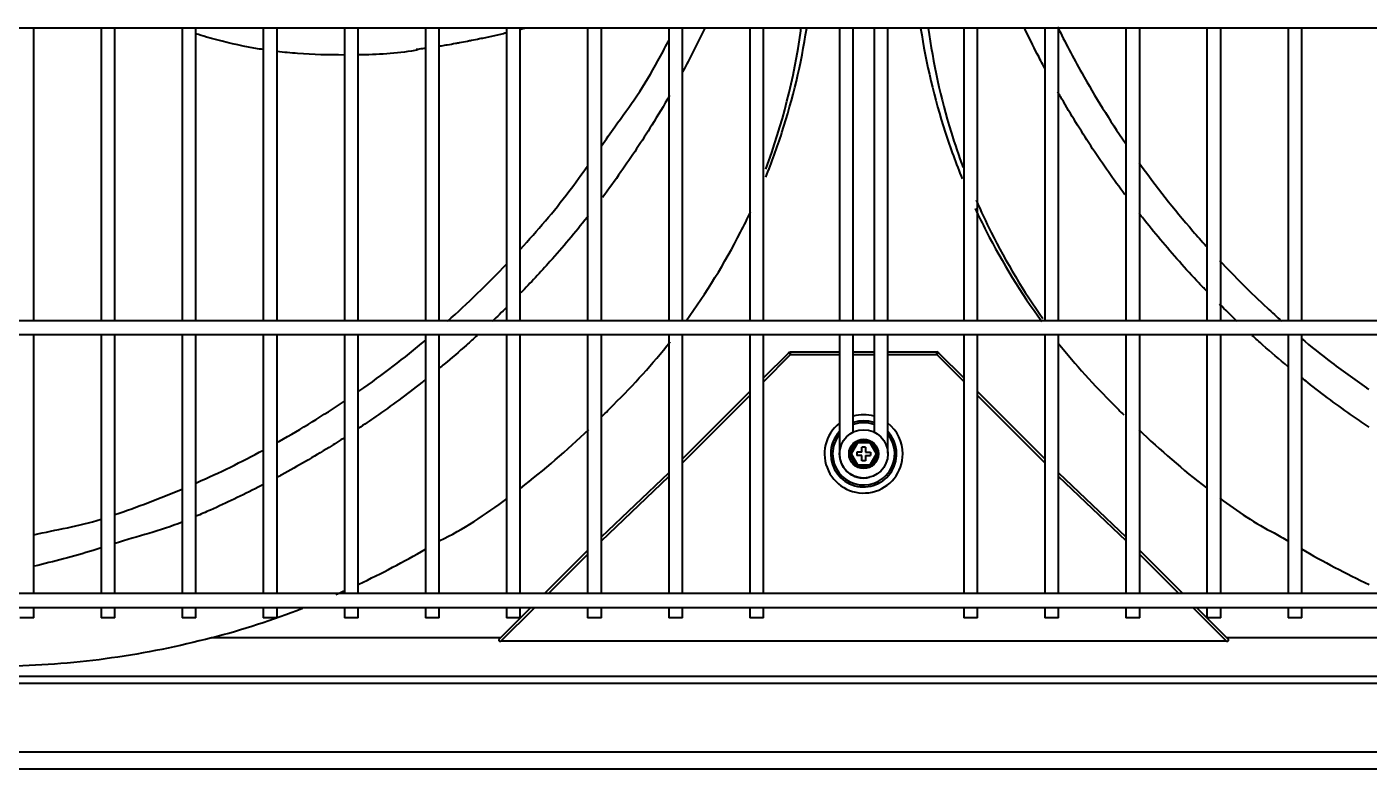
# Model space of a CAD drawing. Extents: x 58467 to 79089, y -33726 to -17391.
# Drawn here: x 72312.96 to 72351.85, y -20301.97 to -20280.47 of the extents above; entities that cross this region are included whole.
import ezdxf

# ---------------------------------------------------------------- set-up
doc = ezdxf.new("R2010")
doc.units = 0
doc.header["$LTSCALE"] = 100
doc.layers.add('+ENTE-ST-DOSEME USTU KONDDRENAJ', color=110, linetype='DOSEMEUSTUKONDENSDRENAJ_LINE', lineweight=40)
doc.linetypes.add('DOSEMEUSTUKONDENSDRENAJ_LINE', pattern='A,300,-40,["CD",Standard,S=15,R=0,X=-35,Y=-7.5],0', length=340)

# ---------------------------------------------------------------- blocks, each defined once
blk = doc.blocks.new('2. KAT SAĞ')
at = {"color": 3}
for p, q in [((54065.897, -32981.586, -3.539), (54184.259, -32981.586, -3.539)), ((54100.965, -32990.064, -3.539), (54100.965, -32981.586, -3.539)), ((54102.914, -32981.586, -3.539), (54102.914, -32990.064, -3.539)), ((54103.314, -32990.064, -3.539), (54103.314, -32981.586, -3.539)), ((54105.264, -32981.586, -3.539), (54105.264, -32990.064, -3.539)), ((54105.664, -32990.064, -3.539), (54105.664, -32981.586, -3.539)), ((54107.613, -32981.586, -3.539), (54107.613, -32990.064, -3.539)), ((54108.013, -32990.064, -3.539), (54108.013, -32981.586, -3.539)), ((54109.963, -32981.586, -3.539), (54109.963, -32990.064, -3.539)), ((54110.363, -32990.064, -3.539), (54110.363, -32981.586, -3.539)), ((54112.313, -32981.586, -3.539), (54112.313, -32990.064, -3.539)), ((54112.713, -32990.064, -3.539), (54112.713, -32981.586, -3.539)), ((54114.662, -32981.586, -3.539), (54114.662, -32990.064, -3.539)), ((54115.062, -32990.064, -3.539), (54115.062, -32981.586, -3.539)), ((54117.012, -32981.586, -3.539), (54117.012, -32990.064, -3.539)), ((54117.412, -32990.064, -3.539), (54117.412, -32981.586, -3.539)), ((54119.362, -32981.586, -3.539), (54119.362, -32990.064, -3.539)), ((54119.762, -32990.064, -3.539), (54119.762, -32981.586, -3.539)), ((54121.711, -32981.586, -3.539), (54121.711, -32990.064, -3.539)), ((54122.111, -32990.064, -3.539), (54122.111, -32981.586, -3.539)), ((54124.311, -32981.586, -3.539), (54124.311, -32990.065, -3.539)), ((54124.711, -32990.065, -3.539), (54124.711, -32981.586, -3.539)), ((54125.311, -32981.586, -3.539), (54125.311, -32990.064, -3.539)), ((54125.711, -32990.064, -3.539), (54125.711, -32981.586, -3.539)), ((54127.91, -32981.586, -3.539), (54127.91, -32990.064, -3.539)), ((54128.31, -32990.064, -3.539), (54128.31, -32981.586, -3.539)), ((54130.26, -32981.586, -3.539), (54130.26, -32990.064, -3.539)), ((54130.66, -32990.064, -3.539), (54130.66, -32981.586, -3.539)), ((54132.61, -32981.586, -3.539), (54132.61, -32990.064, -3.539)), ((54133.01, -32990.064, -3.539), (54133.01, -32981.586, -3.539)), ((54134.959, -32981.586, -3.539), (54134.959, -32990.064, -3.539)), ((54135.359, -32990.064, -3.539), (54135.359, -32981.586, -3.539)), ((54137.309, -32981.586, -3.539), (54137.309, -32990.064, -3.539)), ((54137.709, -32990.064, -3.539), (54137.709, -32981.586, -3.539)), ((54184.259, -32990.065, -3.539), (54065.897, -32990.065, -3.539)), ((54065.897, -32990.465, -3.539), (54184.259, -32990.465, -3.539)), ((54100.965, -32997.969, -3.539), (54100.965, -32990.464, -3.539)), ((54102.914, -32990.464, -3.539), (54102.914, -32997.969, -3.539)), ((54103.314, -32997.969, -3.539), (54103.314, -32990.464, -3.539)), ((54105.264, -32990.464, -3.539), (54105.264, -32997.969, -3.539)), ((54105.664, -32997.969, -3.539), (54105.664, -32990.464, -3.539)), ((54107.613, -32990.464, -3.539), (54107.613, -32997.969, -3.539)), ((54108.013, -32997.969, -3.539), (54108.013, -32990.464, -3.539)), ((54109.963, -32990.464, -3.539), (54109.963, -32997.969, -3.539)), ((54110.363, -32997.969, -3.539), (54110.363, -32990.464, -3.539)), ((54112.313, -32990.464, -3.539), (54112.313, -32997.969, -3.539)), ((54112.713, -32997.969, -3.539), (54112.713, -32990.464, -3.539)), ((54114.662, -32990.464, -3.539), (54114.662, -32997.969, -3.539)), ((54115.062, -32997.969, -3.539), (54115.062, -32990.464, -3.539)), ((54117.012, -32990.464, -3.539), (54117.012, -32997.969, -3.539)), ((54117.412, -32997.969, -3.539), (54117.412, -32990.464, -3.539)), ((54119.362, -32990.464, -3.539), (54119.362, -32997.969, -3.539)), ((54119.762, -32997.969, -3.539), (54119.762, -32990.464, -3.539)), ((54121.711, -32990.464, -3.539), (54121.711, -32997.969, -3.539)), ((54122.111, -32997.969, -3.539), (54122.111, -32990.464, -3.539)), ((54124.311, -32990.465, -3.539), (54124.311, -32992.738, -3.539)), ((54124.711, -32992.738, -3.539), (54124.711, -32990.465, -3.539)), ((54125.311, -32990.464, -3.539), (54125.311, -32991.599, -3.539)), ((54125.711, -32991.599, -3.539), (54125.711, -32990.464, -3.539)), ((54127.91, -32990.464, -3.539), (54127.91, -32997.969, -3.539)), ((54128.31, -32997.969, -3.539), (54128.31, -32990.464, -3.539)), ((54130.26, -32990.464, -3.539), (54130.26, -32997.969, -3.539)), ((54130.66, -32997.969, -3.539), (54130.66, -32990.464, -3.539)), ((54132.61, -32990.464, -3.539), (54132.61, -32997.969, -3.539)), ((54133.01, -32997.969, -3.539), (54133.01, -32990.464, -3.539)), ((54134.959, -32990.464, -3.539), (54134.959, -32997.969, -3.539)), ((54135.359, -32997.969, -3.539), (54135.359, -32990.464, -3.539)), ((54137.309, -32990.464, -3.539), (54137.309, -32997.969, -3.539)), ((54137.709, -32997.969, -3.539), (54137.709, -32990.464, -3.539)), ((54122.111, -32991.718, -3.539), (54122.838, -32990.991, -3.539)), ((54122.111, -32991.831, -3.539), (54122.894, -32991.048, -3.539)), ((54122.894, -32991.048, -3.539), (54122.838, -32990.991, -3.539)), ((54122.894, -32990.968, -3.539), (54124.311, -32990.968, -3.539)), ((54122.894, -32991.048, -3.539), (54122.894, -32990.968, -3.539)), ((54122.894, -32991.048, -3.539), (54124.311, -32991.048, -3.539)), ((54124.711, -32990.968, -3.539), (54125.311, -32990.968, -3.539)), ((54124.711, -32991.048, -3.539), (54125.311, -32991.048, -3.539)), ((54125.711, -32990.968, -3.539), (54127.128, -32990.968, -3.539)), ((54125.711, -32991.048, -3.539), (54127.128, -32991.048, -3.539)), ((54127.128, -32991.048, -3.539), (54127.128, -32990.968, -3.539)), ((54127.184, -32990.991, -3.539), (54127.128, -32991.048, -3.539)), ((54127.128, -32991.048, -3.539), (54127.91, -32991.83, -3.539)), ((54127.184, -32990.991, -3.539), (54127.91, -32991.717, -3.539)), ((54124.311, -32991.882, -3.539), (54124.311, -32992.247, -3.539)), ((54124.711, -32992.247, -3.539), (54124.711, -32991.882, -3.539)), ((54125.311, -32991.599, -3.539), (54125.311, -32991.882, -3.539)), ((54125.311, -32991.882, -3.539), (54125.311, -32992.247, -3.539)), ((54125.711, -32991.882, -3.539), (54125.711, -32991.599, -3.539)), ((54125.711, -32992.247, -3.539), (54125.711, -32991.882, -3.539)), ((54125.711, -32991.882, -3.539), (54125.711, -32991.882, -3.539)), ((54119.761, -32994.18, -3.539), (54121.711, -32992.231, -3.539)), ((54119.762, -32994.067, -3.539), (54121.711, -32992.118, -3.539)), ((54125.311, -32992.247, -3.539), (54125.311, -32992.53, -3.539)), ((54125.711, -32992.247, -3.539), (54125.711, -32992.247, -3.539)), ((54125.711, -32992.53, -3.539), (54125.711, -32992.247, -3.539)), ((54128.31, -32992.117, -3.539), (54130.26, -32994.067, -3.539)), ((54128.31, -32992.23, -3.539), (54130.26, -32994.18, -3.539)), ((54124.311, -32992.53, -3.539), (54124.311, -32993.909, -3.539)), ((54124.711, -32993.29, -3.539), (54124.711, -32992.53, -3.539)), ((54125.311, -32992.53, -3.539), (54125.311, -32993.29, -3.539)), ((54125.711, -32993.904, -3.539), (54125.711, -32992.53, -3.539)), ((54124.586, -32993.923, -3.539), (54124.799, -32993.555, -3.539)), ((54124.799, -32994.291, -3.539), (54124.586, -32993.923, -3.539)), ((54124.644, -32993.923, -3.539), (54124.586, -32993.923, -3.539)), ((54124.828, -32993.605, -3.539), (54124.644, -32993.923, -3.539)), ((54124.644, -32993.923, -3.539), (54124.828, -32994.241, -3.539)), ((54124.799, -32993.555, -3.539), (54125.224, -32993.555, -3.539)), ((54124.828, -32993.605, -3.539), (54124.799, -32993.555, -3.539)), ((54124.811, -32993.873, -3.539), (54124.811, -32993.973, -3.539)), ((54124.961, -32993.873, -3.539), (54124.811, -32993.873, -3.539)), ((54125.195, -32993.605, -3.539), (54124.828, -32993.605, -3.539)), ((54125.061, -32993.723, -3.539), (54124.961, -32993.723, -3.539)), ((54124.961, -32993.873, -3.539), (54124.961, -32993.723, -3.539)), ((54125.061, -32993.723, -3.539), (54125.061, -32993.873, -3.539)), ((54125.061, -32993.873, -3.539), (54125.211, -32993.873, -3.539)), ((54125.224, -32993.555, -3.539), (54125.195, -32993.605, -3.539)), ((54125.378, -32993.923, -3.539), (54125.195, -32993.605, -3.539)), ((54125.195, -32994.241, -3.539), (54125.378, -32993.923, -3.539)), ((54125.211, -32993.873, -3.539), (54125.211, -32993.973, -3.539)), ((54125.224, -32993.555, -3.539), (54125.436, -32993.923, -3.539)), ((54125.436, -32993.923, -3.539), (54125.224, -32994.291, -3.539)), ((54125.436, -32993.923, -3.539), (54125.378, -32993.923, -3.539)), ((54124.828, -32994.241, -3.539), (54124.799, -32994.291, -3.539)), ((54125.224, -32994.291, -3.539), (54124.799, -32994.291, -3.539)), ((54124.961, -32993.973, -3.539), (54124.811, -32993.973, -3.539)), ((54124.828, -32994.241, -3.539), (54125.195, -32994.241, -3.539)), ((54124.961, -32994.123, -3.539), (54124.961, -32993.973, -3.539)), ((54125.061, -32994.123, -3.539), (54124.961, -32994.123, -3.539)), ((54125.061, -32993.973, -3.539), (54125.061, -32994.123, -3.539)), ((54125.061, -32993.973, -3.539), (54125.211, -32993.973, -3.539)), ((54125.224, -32994.291, -3.539), (54125.195, -32994.241, -3.539)), ((54117.412, -32996.323, -3.539), (54119.362, -32994.467, -3.539)), ((54117.412, -32996.436, -3.539), (54119.362, -32994.58, -3.539)), ((54130.66, -32994.466, -3.539), (54132.609, -32996.322, -3.539)), ((54130.66, -32994.58, -3.539), (54132.61, -32996.435, -3.539)), ((54115.765, -32997.97, -3.539), (54117.012, -32996.723, -3.539)), ((54115.878, -32997.97, -3.539), (54117.012, -32996.836, -3.539)), ((54133.009, -32996.722, -3.539), (54134.257, -32997.97, -3.539)), ((54133.009, -32996.835, -3.539), (54134.144, -32997.97, -3.539)), ((54177.76, -32997.97, -3.539), (54072.305, -32997.97, -3.539)), ((54072.305, -32998.37, -3.539), (54177.76, -32998.37, -3.539)), ((54100.965, -32998.669, -3.539), (54100.965, -32998.369, -3.539)), ((54102.914, -32998.369, -3.539), (54102.914, -32998.669, -3.539)), ((54103.314, -32998.669, -3.539), (54103.314, -32998.369, -3.539)), ((54105.264, -32998.369, -3.539), (54105.264, -32998.669, -3.539)), ((54105.664, -32998.669, -3.539), (54105.664, -32998.369, -3.539)), ((54107.613, -32998.369, -3.539), (54107.613, -32998.669, -3.539)), ((54108.013, -32998.669, -3.539), (54108.013, -32998.369, -3.539)), ((54109.963, -32998.369, -3.539), (54109.963, -32998.669, -3.539)), ((54110.363, -32998.669, -3.539), (54110.363, -32998.369, -3.539)), ((54112.313, -32998.369, -3.539), (54112.313, -32998.669, -3.539)), ((54112.713, -32998.669, -3.539), (54112.713, -32998.369, -3.539)), ((54114.465, -32999.269, -3.539), (54115.365, -32998.369, -3.539)), ((54114.499, -32999.349, -3.539), (54115.478, -32998.369, -3.539)), ((54114.662, -32998.369, -3.539), (54114.662, -32998.669, -3.539)), ((54115.062, -32998.669, -3.539), (54115.062, -32998.369, -3.539)), ((54117.012, -32998.369, -3.539), (54117.012, -32998.669, -3.539)), ((54117.412, -32998.669, -3.539), (54117.412, -32998.369, -3.539)), ((54119.362, -32998.369, -3.539), (54119.362, -32998.669, -3.539)), ((54119.762, -32998.669, -3.539), (54119.762, -32998.369, -3.539)), ((54121.711, -32998.369, -3.539), (54121.711, -32998.669, -3.539)), ((54122.111, -32998.669, -3.539), (54122.111, -32998.369, -3.539)), ((54127.91, -32998.369, -3.539), (54127.91, -32998.669, -3.539)), ((54128.31, -32998.669, -3.539), (54128.31, -32998.369, -3.539)), ((54130.26, -32998.369, -3.539), (54130.26, -32998.669, -3.539)), ((54130.66, -32998.669, -3.539), (54130.66, -32998.369, -3.539)), ((54132.61, -32998.369, -3.539), (54132.61, -32998.669, -3.539)), ((54133.01, -32998.669, -3.539), (54133.01, -32998.369, -3.539)), ((54134.544, -32998.369, -3.539), (54135.524, -32999.349, -3.539)), ((54134.657, -32998.369, -3.539), (54135.557, -32999.269, -3.539)), ((54134.959, -32998.369, -3.539), (54134.959, -32998.669, -3.539)), ((54135.359, -32998.669, -3.539), (54135.359, -32998.369, -3.539)), ((54137.309, -32998.369, -3.539), (54137.309, -32998.669, -3.539)), ((54137.709, -32998.669, -3.539), (54137.709, -32998.369, -3.539)), ((54100.965, -32998.669, -3.539), (54100.565, -32998.669, -3.539)), ((54103.314, -32998.669, -3.539), (54102.914, -32998.669, -3.539)), ((54105.664, -32998.669, -3.539), (54105.264, -32998.669, -3.539)), ((54108.013, -32998.669, -3.539), (54107.613, -32998.669, -3.539)), ((54110.363, -32998.669, -3.539), (54109.963, -32998.669, -3.539)), ((54112.713, -32998.669, -3.539), (54112.313, -32998.669, -3.539)), ((54115.062, -32998.669, -3.539), (54114.662, -32998.669, -3.539)), ((54117.412, -32998.669, -3.539), (54117.012, -32998.669, -3.539)), ((54119.762, -32998.669, -3.539), (54119.362, -32998.669, -3.539)), ((54122.111, -32998.669, -3.539), (54121.711, -32998.669, -3.539)), ((54128.31, -32998.669, -3.539), (54127.91, -32998.669, -3.539)), ((54130.66, -32998.669, -3.539), (54130.26, -32998.669, -3.539)), ((54133.01, -32998.669, -3.539), (54132.61, -32998.669, -3.539)), ((54135.359, -32998.669, -3.539), (54134.959, -32998.669, -3.539)), ((54137.709, -32998.669, -3.539), (54137.309, -32998.669, -3.539)), ((54114.485, -32999.249, -3.539), (54106.115, -32999.249, -3.539)), ((54135.524, -32999.349, -3.539), (54114.499, -32999.349, -3.539)), ((54143.907, -32999.249, -3.539), (54135.537, -32999.249, -3.539)), ((54072.585, -33000.361, -3.539), (54177.438, -33000.361, -3.539)), ((54177.59, -33000.573, -3.539), (54072.432, -33000.573, -3.539)), ((54067.032, -33002.553, -3.539), (54183.081, -33002.553, -3.539)), ((54183.081, -33003.053, -3.539), (54067.032, -33003.053, -3.539))]:
    blk.add_line(p, q, dxfattribs=at)
for radius in [0.7, 0.425, 0.425]:
    blk.add_circle((54125.011, -32993.923, -3.539), radius, dxfattribs=at)
at = {"color": 3, "extrusion": (0, 0, -1)}
blk.add_arc((-54122.894, -32991.048, 3.539), 0.08, 45, 90, dxfattribs=at)
at = {"color": 3}
for centre, radius, start, end in [((54127.128, -32991.048, -3.539), 0.08, 45, 90), ((54125.011, -32993.923, -3.539), 1.133, 128.1431, 0), ((54125.011, -32993.923, -3.539), 1.133, 74.6607, 105.3394), ((54125.011, -32993.923, -3.539), 0.956, 71.7356, 108.2642), ((54125.011, -32993.923, -3.539), 0.9, 70.5432, 109.4569), ((54125.011, -32993.923, -3.539), 1.133, 0, 51.8625), ((54125.011, -32993.923, -3.539), 0.956, 180, 42.9805), ((54125.011, -32993.923, -3.539), 0.956, 137.0194, 180), ((54125.011, -32993.923, -3.539), 0.9, 180, 38.9644), ((54125.011, -32993.923, -3.539), 0.9, 141.0412, 180)]:
    blk.add_arc(centre, radius, start, end, dxfattribs=at)
for centre, major_axis, start_param, end_param in [((54114.579, -32999.269, -3.539), (-0.137, -0.057), -0.785398, 0.785398), ((54135.444, -32999.269, -3.539), (-0.137, 0.057), 2.356194, 3.926991)]:
    blk.add_ellipse(centre, major_axis=major_axis, ratio=0.414214, start_param=start_param, end_param=end_param, dxfattribs=at)
for points, knots in [([(54107.612, -32982.212, -3.539), (54107.469, -32982.19, -3.539), (54106.916, -32982.097, -3.539), (54106.264, -32981.942, -3.539), (54105.762, -32981.785, -3.539), (54105.66, -32981.751, -3.539)], [0, 0, 0, 0, 0.217085, 0.84018, 1, 1, 1, 1]), ([(54114.665, -32981.728, -3.539), (54114.634, -32981.736, -3.539), (54114.545, -32981.757, -3.539), (54114.398, -32981.791, -3.539), (54114.225, -32981.831, -3.539), (54114.052, -32981.868, -3.539), (54113.86, -32981.909, -3.539), (54113.686, -32981.944, -3.539), (54113.493, -32981.982, -3.539), (54113.338, -32982.011, -3.539), (54113.143, -32982.047, -3.539), (54112.967, -32982.077, -3.539), (54112.811, -32982.103, -3.539), (54112.732, -32982.115, -3.539), (54112.713, -32982.118, -3.539)], [0, 0, 0, 0, 0.04892, 0.138223, 0.227526, 0.316829, 0.406131, 0.525202, 0.584737, 0.703807, 0.763342, 0.882413, 0.971716, 1, 1, 1, 1]), ([(54120.403, -32981.601, -3.539), (54120.399, -32981.611, -3.539), (54120.196, -32982.035, -3.539), (54119.983, -32982.453, -3.539), (54119.766, -32982.857, -3.539)], [0, 0, 0, 0, 0.023633, 1, 1, 1, 1]), ([(54122.172, -32985.676, -3.539), (54122.656, -32984.384, -3.539), (54122.995, -32983.046, -3.539), (54123.191, -32981.642, -3.539), (54123.194, -32981.616, -3.539), (54123.198, -32981.59, -3.539)], [0, 0, 0, 0, 0.981495, 0.981495, 1, 1, 1, 1]), ([(54122.173, -32985.908, -3.539), (54122.345, -32985.482, -3.539), (54122.502, -32985.051, -3.539), (54122.961, -32983.632, -3.539), (54123.201, -32982.624, -3.539), (54123.36, -32981.593, -3.539)], [0, 0, 0, 0, 0.306385, 0.306385, 1, 1, 1, 1]), ([(54126.661, -32981.589, -3.539), (54126.819, -32982.616, -3.539), (54127.06, -32983.628, -3.539), (54127.523, -32985.063, -3.539), (54127.688, -32985.514, -3.539), (54127.869, -32985.959, -3.539)], [0, 0, 0, 0, 0.681342, 0.681342, 1, 1, 1, 1]), ([(54126.883, -32981.587, -3.539), (54127.021, -32982.606, -3.539), (54127.24, -32983.611, -3.539), (54127.65, -32984.947, -3.539), (54127.767, -32985.29, -3.539), (54127.893, -32985.63, -3.539)], [0, 0, 0, 0, 0.742253, 0.742253, 1, 1, 1, 1]), ([(54130.258, -32982.751, -3.539), (54130.184, -32982.612, -3.539), (54129.99, -32982.24, -3.539), (54129.799, -32981.856, -3.539), (54129.682, -32981.611, -3.539), (54129.678, -32981.601, -3.539)], [0, 0, 0, 0, 0.36828, 0.975008, 1, 1, 1, 1]), ([(54130.627, -32981.553, -3.539), (54130.847, -32981.999, -3.539), (54131.445, -32983.134, -3.539), (54132.138, -32984.252, -3.539), (54132.594, -32984.922, -3.539)], [0, 0, 0, 0, 0.392123, 1, 1, 1, 1]), ([(54112.097, -32982.219, -3.539), (54112.067, -32982.224, -3.539), (54111.5, -32982.334, -3.539), (54110.917, -32982.359, -3.539), (54110.364, -32982.366, -3.539)], [0, 0, 0, 0, 0.052096, 1, 1, 1, 1]), ([(54112.316, -32982.176, -3.539), (54112.286, -32982.181, -3.539), (54112.196, -32982.193, -3.539), (54112.105, -32982.204, -3.539), (54112.045, -32982.212, -3.539)], [0, 0, 0, 0, 0.329472, 1, 1, 1, 1]), ([(54117.41, -32985, -3.539), (54117.539, -32984.815, -3.539), (54117.877, -32984.332, -3.539), (54118.469, -32983.54, -3.539), (54118.967, -32982.706, -3.539), (54119.254, -32982.16, -3.539), (54119.356, -32981.963, -3.539), (54119.362, -32981.95, -3.539)], [0, 0, 0, 0, 0.188637, 0.492926, 0.817568, 0.9884, 1, 1, 1, 1]), ([(54109.963, -32982.369, -3.539), (54109.512, -32982.369, -3.539), (54108.861, -32982.355, -3.539), (54108.211, -32982.291, -3.539), (54108.012, -32982.267, -3.539)], [0, 0, 0, 0, 0.693143, 1, 1, 1, 1]), ([(54119.387, -32983.538, -3.539), (54119.22, -32983.83, -3.539), (54118.771, -32984.582, -3.539), (54118.119, -32985.569, -3.539), (54117.623, -32986.252, -3.539), (54117.439, -32986.496, -3.539)], [0, 0, 0, 0, 0.284794, 0.741705, 1, 1, 1, 1]), ([(54132.582, -32986.417, -3.539), (54132.419, -32986.199, -3.539), (54132.101, -32985.759, -3.539), (54131.644, -32985.087, -3.539), (54131.209, -32984.408, -3.539), (54130.877, -32983.857, -3.539), (54130.69, -32983.532, -3.539), (54130.636, -32983.438, -3.539)], [0, 0, 0, 0, 0.229373, 0.457693, 0.68426, 0.909075, 1, 1, 1, 1]), ([(54115.07, -32987.989, -3.539), (54115.557, -32987.458, -3.539), (54116.23, -32986.672, -3.539), (54116.836, -32985.822, -3.539), (54117.015, -32985.568, -3.539)], [0, 0, 0, 0, 0.70386, 1, 1, 1, 1]), ([(54132.994, -32985.495, -3.539), (54133.477, -32986.167, -3.539), (54134.114, -32986.977, -3.539), (54134.806, -32987.759, -3.539), (54134.936, -32987.902, -3.539)], [0, 0, 0, 0, 0.816114, 1, 1, 1, 1]), ([(54119.865, -32990.066, -3.539), (54120.455, -32989.256, -3.539), (54120.982, -32988.4, -3.539), (54121.545, -32987.304, -3.539), (54121.641, -32987.109, -3.539), (54121.734, -32986.912, -3.539)], [0, 0, 0, 0, 0.823029, 0.823029, 1, 1, 1, 1]), ([(54128.244, -32986.819, -3.539), (54128.346, -32987.039, -3.539), (54128.453, -32987.257, -3.539), (54129.029, -32988.381, -3.539), (54129.57, -32989.26, -3.539), (54130.171, -32990.083, -3.539)], [0, 0, 0, 0, 0.192969, 0.192969, 1, 1, 1, 1]), ([(54128.272, -32986.572, -3.539), (54128.409, -32986.889, -3.539), (54128.554, -32987.201, -3.539), (54129.142, -32988.376, -3.539), (54129.641, -32989.207, -3.539), (54130.203, -32989.999, -3.539)], [0, 0, 0, 0, 0.260427, 0.260427, 1, 1, 1, 1]), ([(54117.03, -32987.03, -3.539), (54117.018, -32987.045, -3.539), (54116.662, -32987.497, -3.539), (54116.028, -32988.258, -3.539), (54115.36, -32988.963, -3.539), (54115.073, -32989.262, -3.539)], [0, 0, 0, 0, 0.019072, 0.581193, 1, 1, 1, 1]), ([(54134.944, -32989.201, -3.539), (54134.872, -32989.126, -3.539), (54134.605, -32988.849, -3.539), (54134.157, -32988.357, -3.539), (54133.609, -32987.723, -3.539), (54133.225, -32987.251, -3.539), (54133.022, -32986.992, -3.539), (54132.99, -32986.951, -3.539)], [0, 0, 0, 0, 0.10453, 0.387673, 0.668723, 0.947676, 1, 1, 1, 1]), ([(54135.323, -32988.323, -3.539), (54135.764, -32988.791, -3.539), (54136.357, -32989.38, -3.539), (54136.98, -32989.952, -3.539), (54137.121, -32990.079, -3.539)], [0, 0, 0, 0, 0.777017, 1, 1, 1, 1]), ([(54110.364, -32992.123, -3.539), (54110.379, -32992.112, -3.539), (54111.044, -32991.648, -3.539), (54111.698, -32991.149, -3.539), (54112.32, -32990.627, -3.539)], [0, 0, 0, 0, 0.02383, 1, 1, 1, 1]), ([(54113.814, -32990.491, -3.539), (54113.71, -32990.585, -3.539), (54113.396, -32990.868, -3.539), (54113.028, -32991.184, -3.539), (54112.762, -32991.405, -3.539), (54112.715, -32991.444, -3.539)], [0, 0, 0, 0, 0.288093, 0.872679, 1, 1, 1, 1]), ([(54137.303, -32991.394, -3.539), (54137.058, -32991.19, -3.539), (54136.71, -32990.892, -3.539), (54136.372, -32990.583, -3.539), (54136.269, -32990.489, -3.539)], [0, 0, 0, 0, 0.695118, 1, 1, 1, 1]), ([(54137.684, -32990.57, -3.539), (54137.971, -32990.813, -3.539), (54138.608, -32991.325, -3.539), (54139.284, -32991.797, -3.539), (54139.651, -32992.052, -3.539)], [0, 0, 0, 0, 0.462065, 1, 1, 1, 1]), ([(54112.324, -32991.761, -3.539), (54112.284, -32991.793, -3.539), (54112.026, -32991.997, -3.539), (54111.547, -32992.363, -3.539), (54110.932, -32992.805, -3.539), (54110.535, -32993.076, -3.539), (54110.364, -32993.191, -3.539)], [0, 0, 0, 0, 0.062992, 0.40604, 0.74536, 1, 1, 1, 1]), ([(54139.657, -32993.15, -3.539), (54139.505, -32993.049, -3.539), (54138.9, -32992.634, -3.539), (54138.25, -32992.151, -3.539), (54137.758, -32991.762, -3.539), (54137.699, -32991.715, -3.539)], [0, 0, 0, 0, 0.224879, 0.906883, 1, 1, 1, 1]), ([(54108.014, -32993.594, -3.539), (54108.036, -32993.581, -3.539), (54108.694, -32993.212, -3.539), (54109.346, -32992.811, -3.539), (54109.968, -32992.393, -3.539)], [0, 0, 0, 0, 0.033617, 1, 1, 1, 1]), ([(54109.974, -32993.446, -3.539), (54109.824, -32993.543, -3.539), (54109.448, -32993.78, -3.539), (54108.842, -32994.143, -3.539), (54108.337, -32994.427, -3.539), (54108.06, -32994.576, -3.539), (54108.015, -32994.601, -3.539)], [0, 0, 0, 0, 0.235493, 0.585637, 0.931817, 1, 1, 1, 1]), ([(54105.664, -32994.766, -3.539), (54105.675, -32994.761, -3.539), (54106.329, -32994.472, -3.539), (54106.981, -32994.154, -3.539), (54107.617, -32993.812, -3.539)], [0, 0, 0, 0, 0.017477, 1, 1, 1, 1]), ([(54124.311, -32993.923, -3.539), (54124.312, -32993.984, -3.539), (54124.326, -32994.097, -3.539), (54124.402, -32994.292, -3.539), (54124.544, -32994.464, -3.539), (54124.732, -32994.574, -3.539), (54124.916, -32994.624, -3.539), (54125.075, -32994.625, -3.539), (54125.176, -32994.596, -3.539), (54125.212, -32994.581, -3.539)], [0, 0, 0, 0, 0.137285, 0.262147, 0.473488, 0.63553, 0.754235, 0.906368, 1, 1, 1, 1]), ([(54107.621, -32994.808, -3.539), (54107.568, -32994.836, -3.539), (54107.288, -32994.98, -3.539), (54106.777, -32995.232, -3.539), (54106.178, -32995.508, -3.539), (54105.807, -32995.67, -3.539), (54105.669, -32995.729, -3.539)], [0, 0, 0, 0, 0.082272, 0.438667, 0.790874, 1, 1, 1, 1]), ([(54135.334, -32995.207, -3.539), (54135.844, -32995.586, -3.539), (54136.368, -32995.947, -3.539), (54137.037, -32996.277, -3.539), (54137.169, -32996.359, -3.539), (54137.302, -32996.439, -3.539)], [0, 0, 0, 0, 0.803702, 0.803702, 1, 1, 1, 1]), ([(54102.917, -32996.646, -3.539), (54102.838, -32996.671, -3.539), (54102.196, -32996.867, -3.539), (54101.546, -32997.042, -3.539), (54100.972, -32997.177, -3.539)], [0, 0, 0, 0, 0.122391, 1, 1, 1, 1]), ([(54106.115, -32999.249, -3.539), (54105.159, -32999.502, -3.539), (54104.194, -32999.696, -3.539), (54102.733, -32999.902, -3.539), (54102.244, -32999.957, -3.539), (54101.261, -33000.037, -3.539), (54100.768, -33000.059, -3.539), (54099.777, -33000.084, -3.539), (54099.28, -33000.09, -3.539), (54098.288, -33000.107, -3.539), (54097.792, -33000.114, -3.539), (54096.303, -33000.133, -3.539), (54095.309, -33000.143, -3.539), (54094.316, -33000.149, -3.539)], [0, 0, 0, 0, 0.25, 0.25, 0.375, 0.375, 0.5, 0.5, 0.625, 0.625, 0.75, 0.75, 1, 1, 1, 1])]:
    blk.add_open_spline(points, degree=3, knots=knots, dxfattribs=at)
for points in [[(54115.229, -32981.587, -3.539), (54115.164, -32981.604, -3.539), (54115.098, -32981.621, -3.539), (54115.032, -32981.638, -3.539)], [(54112.951, -32990.082, -3.539), (54113.539, -32989.557, -3.539), (54114.112, -32989.001, -3.539), (54114.669, -32988.417, -3.539)], [(54135.835, -32990.08, -3.539), (54135.663, -32989.917, -3.539), (54135.492, -32989.751, -3.539), (54135.321, -32989.586, -3.539)], [(54114.666, -32989.678, -3.539), (54114.528, -32989.814, -3.539), (54114.389, -32989.95, -3.539), (54114.249, -32990.084, -3.539)], [(54117.763, -32992.498, -3.539), (54118.351, -32991.921, -3.539), (54118.897, -32991.314, -3.539), (54119.401, -32990.676, -3.539)], [(54130.65, -32990.712, -3.539), (54131.147, -32991.338, -3.539), (54131.684, -32991.933, -3.539), (54132.259, -32992.499, -3.539)], [(54117.432, -32992.834, -3.539), (54117.543, -32992.724, -3.539), (54117.653, -32992.612, -3.539), (54117.763, -32992.498, -3.539)], [(54132.259, -32992.499, -3.539), (54132.354, -32992.597, -3.539), (54132.45, -32992.695, -3.539), (54132.547, -32992.792, -3.539)], [(54115.064, -32994.921, -3.539), (54115.753, -32994.387, -3.539), (54116.414, -32993.817, -3.539), (54117.047, -32993.211, -3.539)], [(54132.981, -32993.217, -3.539), (54133.606, -32993.814, -3.539), (54134.261, -32994.379, -3.539), (54134.944, -32994.909, -3.539)], [(54103.315, -32995.68, -3.539), (54103.965, -32995.46, -3.539), (54104.615, -32995.214, -3.539), (54105.265, -32994.939, -3.539)], [(54112.731, -32996.432, -3.539), (54113.404, -32996.117, -3.539), (54114.054, -32995.679, -3.539), (54114.681, -32995.212, -3.539)], [(54100.965, -32996.267, -3.539), (54101.613, -32996.11, -3.539), (54102.263, -32996.021, -3.539), (54102.914, -32995.812, -3.539)], [(54105.266, -32995.897, -3.539), (54104.627, -32996.158, -3.539), (54103.978, -32996.302, -3.539), (54103.322, -32996.517, -3.539)], [(54110.385, -32997.694, -3.539), (54111.042, -32997.384, -3.539), (54111.687, -32997.046, -3.539), (54112.318, -32996.678, -3.539)], [(54137.693, -32996.673, -3.539), (54138.333, -32997.046, -3.539), (54138.988, -32997.39, -3.539), (54139.657, -32997.704, -3.539)], [(54109.715, -32997.997, -3.539), (54109.804, -32997.959, -3.539), (54109.892, -32997.92, -3.539), (54109.98, -32997.88, -3.539)], [(54106.115, -32999.249, -3.539), (54107.012, -32999.012, -3.539), (54107.89, -32998.727, -3.539), (54108.748, -32998.395, -3.539)]]:
    blk.add_open_spline(points, degree=3, dxfattribs=at)

msp = doc.modelspace()

# ---------------------------------------------------------------- block references
at = {"layer": '+ENTE-ST-DOSEME USTU KONDDRENAJ', "color": 3, "linetype": 'Continuous'}
msp.add_blockref('2. KAT SAĞ', (18212.194, 12701.082), dxfattribs=at)

doc.saveas('drawing.dxf')
